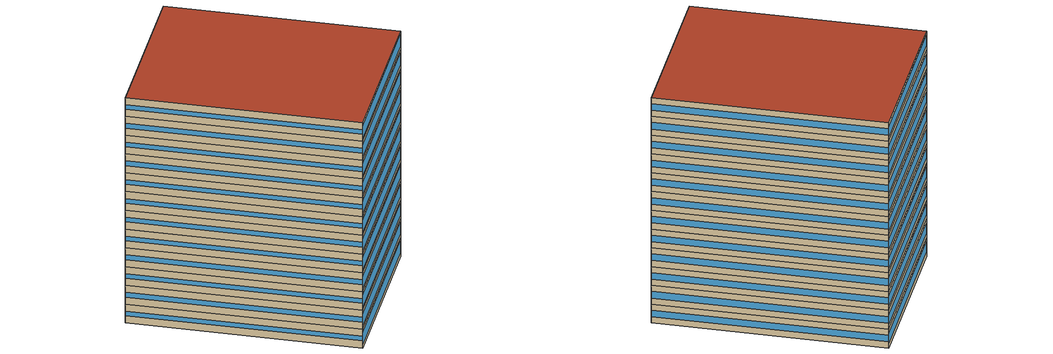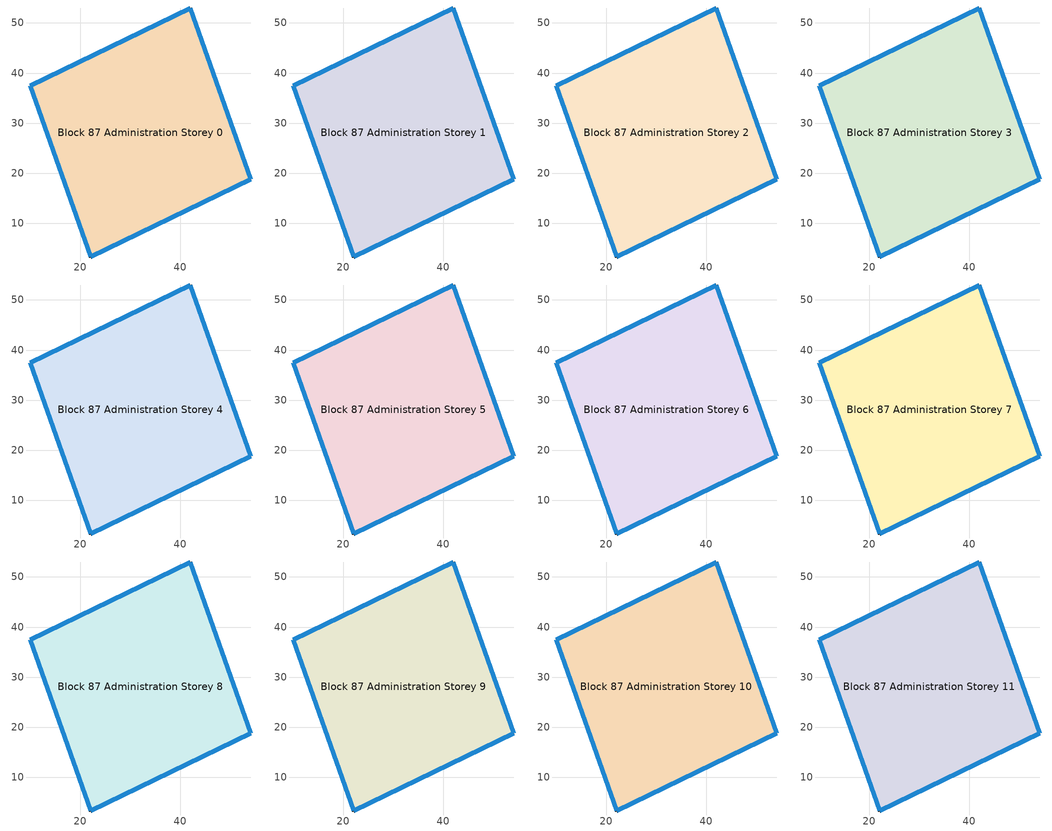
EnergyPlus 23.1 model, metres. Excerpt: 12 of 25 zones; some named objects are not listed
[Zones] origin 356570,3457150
Block 87 Administration Storey 0
 floor ground (Project Floor): 42.01,52.99 54.12,18.79 22.09,3.26 9.98,37.46 z0
 wall outside (Project Wall): 9.98,37.46 22.09,3.26 54.12,18.79 42.01,52.99 9.98,37.46 z0:3
 window (Administration_west_window_construction): 9.99,37.45 22.08,3.28 z1.12:1.88
 window (Administration_south_window_construction): 22.1,3.27 54.1,18.78 z0.6:2.4
 window (Administration_east_window_construction): 54.11,18.81 42.01,52.97 z0.98:2.02
 window (Administration_north_window_construction): 41.99,52.98 10,37.47 z0.75:2.25
 roof outside (Project Ceiling): 54.12,18.79 42.01,52.99 9.98,37.46 22.09,3.26 z3
Block 87 Administration Storey 1
 floor outside (Project Floor): 42.01,52.99 54.12,18.79 22.09,3.26 9.98,37.46 z3
 wall outside (Project Wall): 9.98,37.46 22.09,3.26 54.12,18.79 42.01,52.99 9.98,37.46 z3:6
 window (Administration_west_window_construction): 9.99,37.45 22.08,3.28 z4.12:4.88
 window (Administration_south_window_construction): 22.1,3.27 54.1,18.78 z3.6:5.4
 window (Administration_east_window_construction): 54.11,18.81 42.01,52.97 z3.98:5.03
 window (Administration_north_window_construction): 41.99,52.98 10,37.47 z3.75:5.25
 roof outside (Project Ceiling): 54.12,18.79 42.01,52.99 9.98,37.46 22.09,3.26 z6
Block 87 Administration Storey 2
 floor outside (Project Floor): 42.01,52.99 54.12,18.79 22.09,3.26 9.98,37.46 z6
 wall outside (Project Wall): 9.98,37.46 22.09,3.26 54.12,18.79 42.01,52.99 9.98,37.46 z6:9
 window (Administration_west_window_construction): 9.99,37.45 22.08,3.28 z7.12:7.88
 window (Administration_south_window_construction): 22.1,3.27 54.1,18.78 z6.6:8.4
 window (Administration_east_window_construction): 54.11,18.81 42.01,52.97 z6.97:8.03
 window (Administration_north_window_construction): 41.99,52.98 10,37.47 z6.75:8.25
 roof outside (Project Ceiling): 54.12,18.79 42.01,52.99 9.98,37.46 22.09,3.26 z9
Block 87 Administration Storey 3
 floor outside (Project Floor): 42.01,52.99 54.12,18.79 22.09,3.26 9.98,37.46 z9
 wall outside (Project Wall): 9.98,37.46 22.09,3.26 54.12,18.79 42.01,52.99 9.98,37.46 z9:12
 window (Administration_west_window_construction): 9.99,37.45 22.08,3.28 z10.12:10.88
 window (Administration_south_window_construction): 22.1,3.27 54.1,18.78 z9.6:11.4
 window (Administration_east_window_construction): 54.11,18.81 42.01,52.97 z9.97:11.03
 window (Administration_north_window_construction): 41.99,52.98 10,37.47 z9.75:11.25
 roof outside (Project Ceiling): 54.12,18.79 42.01,52.99 9.98,37.46 22.09,3.26 z12
Block 87 Administration Storey 4
 floor outside (Project Floor): 42.01,52.99 54.12,18.79 22.09,3.26 9.98,37.46 z12
 wall outside (Project Wall): 9.98,37.46 22.09,3.26 54.12,18.79 42.01,52.99 9.98,37.46 z12:15
 window (Administration_west_window_construction): 9.99,37.45 22.08,3.28 z13.12:13.88
 window (Administration_south_window_construction): 22.1,3.27 54.1,18.78 z12.6:14.4
 window (Administration_east_window_construction): 54.11,18.81 42.01,52.97 z12.97:14.03
 window (Administration_north_window_construction): 41.99,52.98 10,37.47 z12.75:14.25
 roof outside (Project Ceiling): 54.12,18.79 42.01,52.99 9.98,37.46 22.09,3.26 z15
Block 87 Administration Storey 5
 floor outside (Project Floor): 42.01,52.99 54.12,18.79 22.09,3.26 9.98,37.46 z15
 wall outside (Project Wall): 9.98,37.46 22.09,3.26 54.12,18.79 42.01,52.99 9.98,37.46 z15:18
 window (Administration_west_window_construction): 9.99,37.45 22.08,3.28 z16.12:16.88
 window (Administration_south_window_construction): 22.1,3.27 54.1,18.78 z15.6:17.4
 window (Administration_east_window_construction): 54.11,18.81 42.01,52.97 z15.97:17.02
 window (Administration_north_window_construction): 41.99,52.98 10,37.47 z15.75:17.25
 roof outside (Project Ceiling): 54.12,18.79 42.01,52.99 9.98,37.46 22.09,3.26 z18
Block 87 Administration Storey 6
 floor outside (Project Floor): 42.01,52.99 54.12,18.79 22.09,3.26 9.98,37.46 z18
 wall outside (Project Wall): 9.98,37.46 22.09,3.26 54.12,18.79 42.01,52.99 9.98,37.46 z18:21
 window (Administration_west_window_construction): 9.99,37.45 22.08,3.28 z19.12:19.88
 window (Administration_south_window_construction): 22.1,3.27 54.1,18.78 z18.6:20.4
 window (Administration_east_window_construction): 54.11,18.81 42.01,52.97 z18.98:20.02
 window (Administration_north_window_construction): 41.99,52.98 10,37.47 z18.75:20.25
 roof outside (Project Ceiling): 54.12,18.79 42.01,52.99 9.98,37.46 22.09,3.26 z21
Block 87 Administration Storey 7
 floor outside (Project Floor): 42.01,52.99 54.12,18.79 22.09,3.26 9.98,37.46 z21
 wall outside (Project Wall): 9.98,37.46 22.09,3.26 54.12,18.79 42.01,52.99 9.98,37.46 z21:24
 window (Administration_west_window_construction): 9.99,37.45 22.08,3.28 z22.12:22.88
 window (Administration_south_window_construction): 22.1,3.27 54.1,18.78 z21.6:23.4
 window (Administration_east_window_construction): 54.11,18.81 42.01,52.97 z21.98:23.02
 window (Administration_north_window_construction): 41.99,52.98 10,37.47 z21.75:23.25
 roof outside (Project Ceiling): 54.12,18.79 42.01,52.99 9.98,37.46 22.09,3.26 z24
Block 87 Administration Storey 8
 floor outside (Project Floor): 42.01,52.99 54.12,18.79 22.09,3.26 9.98,37.46 z24
 wall outside (Project Wall): 9.98,37.46 22.09,3.26 54.12,18.79 42.01,52.99 9.98,37.46 z24:27
 window (Administration_west_window_construction): 9.99,37.45 22.08,3.28 z25.12:25.88
 window (Administration_south_window_construction): 22.1,3.27 54.1,18.78 z24.6:26.4
 window (Administration_east_window_construction): 54.11,18.81 42.01,52.97 z24.98:26.02
 window (Administration_north_window_construction): 41.99,52.98 10,37.47 z24.75:26.25
 roof outside (Project Ceiling): 54.12,18.79 42.01,52.99 9.98,37.46 22.09,3.26 z27
Block 87 Administration Storey 9
 floor outside (Project Floor): 42.01,52.99 54.12,18.79 22.09,3.26 9.98,37.46 z27
 wall outside (Project Wall): 9.98,37.46 22.09,3.26 54.12,18.79 42.01,52.99 9.98,37.46 z27:30
 window (Administration_west_window_construction): 9.99,37.45 22.08,3.28 z28.12:28.88
 window (Administration_south_window_construction): 22.1,3.27 54.1,18.78 z27.6:29.4
 window (Administration_east_window_construction): 54.11,18.81 42.01,52.97 z27.98:29.02
 window (Administration_north_window_construction): 41.99,52.98 10,37.47 z27.75:29.25
 roof outside (Project Ceiling): 54.12,18.79 42.01,52.99 9.98,37.46 22.09,3.26 z30
Block 87 Administration Storey 10
 floor outside (Project Floor): 42.01,52.99 54.12,18.79 22.09,3.26 9.98,37.46 z30
 wall outside (Project Wall): 9.98,37.46 22.09,3.26 54.12,18.79 42.01,52.99 9.98,37.46 z30:33
 window (Administration_west_window_construction): 9.99,37.45 22.08,3.28 z31.12:31.88
 window (Administration_south_window_construction): 22.1,3.27 54.1,18.78 z30.6:32.4
 window (Administration_east_window_construction): 54.11,18.81 42.01,52.97 z30.98:32.02
 window (Administration_north_window_construction): 41.99,52.98 10,37.47 z30.75:32.25
 roof outside (Project Ceiling): 54.12,18.79 42.01,52.99 9.98,37.46 22.09,3.26 z33
Block 87 Administration Storey 11
 floor outside (Project Floor): 42.01,52.99 54.12,18.79 22.09,3.26 9.98,37.46 z33
 wall outside (Project Wall): 9.98,37.46 22.09,3.26 54.12,18.79 42.01,52.99 9.98,37.46 z33:36
 window (Administration_west_window_construction): 9.99,37.45 22.08,3.28 z34.12:34.88
 window (Administration_south_window_construction): 22.1,3.27 54.1,18.78 z33.6:35.4
 window (Administration_east_window_construction): 54.11,18.81 42.01,52.97 z33.98:35.02
 window (Administration_north_window_construction): 41.99,52.98 10,37.47 z33.75:35.25
 roof outside (Project Ceiling): 54.12,18.79 42.01,52.99 9.98,37.46 22.09,3.26 z36
[Building]
Building_1: North Axis=0; Terrain=City; Loads Convergence Tolerance Value=0.04; Temperature Convergence Tolerance Value=0.4; Solar Distribution=FullExterior; Maximum Number of Warmup Days=25; Minimum Number of Warmup Days=6
[Site:Location]
CHN Design_Conditions: Latitude=30; Longitude=114; Time Zone=8; Elevation=12
[SIZINGPERIOD:DESIGNDAY] Day of Month=21; DryBulb Temperature Range Modifier Type=DefaultMultipliers; Humidity Condition Type=Wetbulb; Barometric Pressure=101181; Rain Indicator=No; Snow Indicator=No; Daylight Saving Time Indicator=No; Sky Clearness=0; Begin Environment Reset Mode=FullResetAtBeginEnvironment
Name | Month | Day Type | Maximum DryBulb Temperature | Daily DryBulb Temperature Range | Wetbulb or DewPoint at Maximum DryBulb | Wind Speed | Wind Direction | Solar Model Indicator | ASHRAE Clear Sky Optical Depth for Beam Irradiance taub | ASHRAE Clear Sky Optical Depth for Diffuse Irradiance taud
Ann Htg 99.6% Condns DB | 1 | WinterDesignDay | -10 | 0 | -4.8 | 1 | 340 | ASHRAEClearSky | 0 | 0
Ann Clg .4% Condns DB=>MWB | 7 | SummerDesignDay | 40 | 6.6 | 27.1 | 3.5 | 220 | ASHRAETau | 0.781 | 1.413
[MATERIAL]
DefaultMaterial: Roughness=Rough; Thickness=0.1; Conductivity=0.1; Density=1000; Specific Heat=1000; Thermal Absorptance=0.9; Solar Absorptance=0.7; Visible Absorptance=0.7
[WINDOWMATERIAL:SIMPLEGLAZINGSYSTEM] UFactor=1.6; Visible Transmittance=0.6
Name | Solar Heat Gain Coefficient
Administration_east_window; Administration_south_window; Administration_west_window | 0.3
Administration_north_window | 0.35
[CONSTRUCTION]
Project Wall; Project Floor; Project Ceiling: DefaultMaterial
Administration_east_window_construction: Administration_east_window
Administration_south_window_construction: Administration_south_window
Administration_west_window_construction: Administration_west_window
Administration_north_window_construction: Administration_north_window
[SPACE] Ceiling Height=autocalculate; Volume=autocalculate; Floor Area=autocalculate; Space Type=Administration
Name | Zone
Block 87 Administration Storey 0_space | Block 87 Administration Storey 0
Block 87 Administration Storey 1_space | Block 87 Administration Storey 1
Block 87 Administration Storey 2_space | Block 87 Administration Storey 2
Block 87 Administration Storey 3_space | Block 87 Administration Storey 3
Block 87 Administration Storey 4_space | Block 87 Administration Storey 4
Block 87 Administration Storey 5_space | Block 87 Administration Storey 5
Block 87 Administration Storey 6_space | Block 87 Administration Storey 6
Block 87 Administration Storey 7_space | Block 87 Administration Storey 7
Block 87 Administration Storey 8_space | Block 87 Administration Storey 8
Block 87 Administration Storey 9_space | Block 87 Administration Storey 9
Block 87 Administration Storey 10_space | Block 87 Administration Storey 10
Block 87 Administration Storey 11_space | Block 87 Administration Storey 11
[SPACELIST]
Administration: Block 87 Administration Storey 0_space, Block 87 Administration Storey 1_space, Block 87 Administration Storey 2_space, Block 87 Administration Storey 3_space, Block 87 Administration Storey 4_space, Block 87 Administration Storey 5_space, Block 87 Administration Storey 6_space, Block 87 Administration Storey 7_space, Block 87 Administration Storey 8_space, Block 87 Administration Storey 9_space, Block 87 Administration Storey 10_space, Block 87 Administration Storey 11_space, Block 87 Administration Storey 12_space, Block 87 Administration Storey 13_space, Block 87 Administration Storey 14_space, Block 87 Administration Storey 15_space, Block 87 Administration Storey 16_space, Block 87 Administration Storey 17_space, Block 87 Administration Storey 18_space, Block 87 Administration Storey 19_space, Block 87 Administration Storey 20_space, Block 87 Administration Storey 21_space, Block 87 Administration Storey 22_space, Block 87 Administration Storey 23_space, Block 87 Administration Storey 24_space
[ZONE] Type=1; Multiplier=1; Ceiling Height=autocalculate; Volume=autocalculate; Floor Area=autocalculate; Part of Total Floor Area=Yes
Block 87 Administration Storey 0; Block 87 Administration Storey 1; Block 87 Administration Storey 2; Block 87 Administration Storey 3; Block 87 Administration Storey 4; Block 87 Administration Storey 5; Block 87 Administration Storey 6; Block 87 Administration Storey 7; Block 87 Administration Storey 8; Block 87 Administration Storey 9; Block 87 Administration Storey 10; Block 87 Administration Storey 11
[PEOPLE]
People_for_administration: Zone or ZoneList or Space or SpaceList=Administration; Number of People Schedule=SeasonalSchedule_Schedule_administration_people; Number of People Calculation Method=People/Area; People per Floor Area=0.125; Fraction Radiant=0.3; Sensible Heat Fraction=autocalculate; Activity Level Schedule=SeasonalSchedule_Schedule_administration_activity; Carbon Dioxide Generation Rate=3.82e-08; Enable ASHRAE 55 Comfort Warnings=No; Mean Radiant Temperature Calculation Type=ZoneAveraged; Clothing Insulation Calculation Method=ClothingInsulationSchedule; Cold Stress Temperature Threshold=15.56; Heat Stress Temperature Threshold=30
[LIGHTS]
Light_for_administration: Zone or ZoneList or Space or SpaceList=Administration; Schedule=SeasonalSchedule_administration_lighting; Design Level Calculation Method=Watts/Area; Watts per Zone Floor Area=8; Return Air Fraction=0; Fraction Radiant=0.32; Fraction Visible=0.25; Fraction Replaceable=1; EndUse Subcategory=General; Return Air Fraction Calculated from Plenum Temperature=No; Return Air Fraction Function of Plenum Temperature Coefficient 1=0; Return Air Fraction Function of Plenum Temperature Coefficient 2=0
[ELECTRICEQUIPMENT]
Equipment_for_administration: Zone or ZoneList or Space or SpaceList=Administration; Schedule=SeasonalSchedule_Schedule_administration_equipment; Design Level Calculation Method=Watts/Area; Watts per Zone Floor Area=15; Fraction Latent=0; Fraction Radiant=0; Fraction Lost=0; EndUse Subcategory=Electric Equipment
[DAYLIGHTING:CONTROLS] Illuminance Setpoint at Reference Point 1=300
Name | Zone or Space | Glare Calculation Daylighting Reference Point | Daylighting Reference Point 1
Dlight_Block 87 Administration Storey 0 | Block 87 Administration Storey 0 | Rpoint_Block 87 Administration Storey 0 | Rpoint_Block 87 Administration Storey 0
Dlight_Block 87 Administration Storey 1 | Block 87 Administration Storey 1 | Rpoint_Block 87 Administration Storey 1 | Rpoint_Block 87 Administration Storey 1
Dlight_Block 87 Administration Storey 2 | Block 87 Administration Storey 2 | Rpoint_Block 87 Administration Storey 2 | Rpoint_Block 87 Administration Storey 2
Dlight_Block 87 Administration Storey 3 | Block 87 Administration Storey 3 | Rpoint_Block 87 Administration Storey 3 | Rpoint_Block 87 Administration Storey 3
Dlight_Block 87 Administration Storey 4 | Block 87 Administration Storey 4 | Rpoint_Block 87 Administration Storey 4 | Rpoint_Block 87 Administration Storey 4
Dlight_Block 87 Administration Storey 5 | Block 87 Administration Storey 5 | Rpoint_Block 87 Administration Storey 5 | Rpoint_Block 87 Administration Storey 5
Dlight_Block 87 Administration Storey 6 | Block 87 Administration Storey 6 | Rpoint_Block 87 Administration Storey 6 | Rpoint_Block 87 Administration Storey 6
Dlight_Block 87 Administration Storey 7 | Block 87 Administration Storey 7 | Rpoint_Block 87 Administration Storey 7 | Rpoint_Block 87 Administration Storey 7
Dlight_Block 87 Administration Storey 8 | Block 87 Administration Storey 8 | Rpoint_Block 87 Administration Storey 8 | Rpoint_Block 87 Administration Storey 8
Dlight_Block 87 Administration Storey 9 | Block 87 Administration Storey 9 | Rpoint_Block 87 Administration Storey 9 | Rpoint_Block 87 Administration Storey 9
Dlight_Block 87 Administration Storey 10 | Block 87 Administration Storey 10 | Rpoint_Block 87 Administration Storey 10 | Rpoint_Block 87 Administration Storey 10
Dlight_Block 87 Administration Storey 11 | Block 87 Administration Storey 11 | Rpoint_Block 87 Administration Storey 11 | Rpoint_Block 87 Administration Storey 11
[HVACTEMPLATE:THERMOSTAT]
Name | Heating Setpoint Schedule | Cooling Setpoint Schedule
Thermostat_for_office | SeasonalSchedule_office_heating | SeasonalSchedule_office_cooling
Thermostat_for_commercial | SeasonalSchedule_commerical_heating | SeasonalSchedule_commerical_cooling
Thermostat_for_residential | SeasonalSchedule_residential_heating | SeasonalSchedule_residential_cooling
Thermostat_for_school | SeasonalSchedule_school_heating | SeasonalSchedule_school_cooling
Thermostat_for_hospital | SeasonalSchedule_hospital_heating | SeasonalSchedule_hospital_cooling
Thermostat_for_industrial | SeasonalSchedule_Industrial_heating | SeasonalSchedule_Industrial_cooling
Thermostat_for_transport | SeasonalSchedule_transport_heating | SeasonalSchedule_transport_cooling
Thermostat_for_administration | SeasonalSchedule_administration_heating | SeasonalSchedule_administration_cooling
[HVACTEMPLATE:ZONE:IDEALLOADSAIRSYSTEM] Template Thermostat=Thermostat_for_administration; Maximum Heating Supply Air Temperature=50; Minimum Cooling Supply Air Temperature=13; Maximum Heating Supply Air Humidity Ratio=0.0156; Minimum Cooling Supply Air Humidity Ratio=0.0077; Heating Limit=NoLimit; Cooling Limit=NoLimit; Dehumidification Control Type=ConstantSensibleHeatRatio; Cooling Sensible Heat Ratio=0.7; Dehumidification Setpoint=60; Humidification Control Type=None; Humidification Setpoint=30; Outdoor Air Method=DetailedSpecification; Outdoor Air Flow Rate per Person=0.00944; Outdoor Air Flow Rate per Zone Floor Area=0; Outdoor Air Flow Rate per Zone=0; Design Specification Outdoor Air Object=Ventilation_for_administration; Demand Controlled Ventilation Type=None; Outdoor Air Economizer Type=NoEconomizer; Heat Recovery Type=None; Sensible Heat Recovery Effectiveness=0.7; Latent Heat Recovery Effectiveness=0.65
Block 87 Administration Storey 0; Block 87 Administration Storey 1; Block 87 Administration Storey 2; Block 87 Administration Storey 3; Block 87 Administration Storey 4; Block 87 Administration Storey 5; Block 87 Administration Storey 6; Block 87 Administration Storey 7; Block 87 Administration Storey 8; Block 87 Administration Storey 9; Block 87 Administration Storey 10; Block 87 Administration Storey 11
[DESIGNSPECIFICATION:OUTDOORAIR]
Ventilation_for_administration: Outdoor Air Method=Flow/Person; Outdoor Air Flow per Person=0.00833333; Outdoor Air Flow per Zone Floor Area=0; Outdoor Air Flow per Zone=0; Outdoor Air Flow Air Changes per Hour=0
[SCHEDULE:DAY:HOURLY]
Schedule_administration_heating_summer_hourly; Schedule_commerical_heating_summer_hourly; Schedule_residential_heating_summer_hourly; Schedule_school_heating_summer_hourly; Schedule_hospital_heating_summer_hourly; Schedule_Industrial_heating_summer_hourly; Schedule_transport_heating_summer_hourly; Schedule_office_heating_summer_hourly: -20, -20, -20, -20, -20, -20, -20, -20, -20, -20, -20, -20, -20, -20, -20, -20, -20, -20, -20, -20, -20, -20, -20, -20
Schedule_administration_heating_winnter_weekday_hourly: 5, 5, 5, 5, 5, 5, 12, 12, 18, 20, 20, 20, 20, 20, 20, 20, 20, 20, 18, 5, 5, 5, 5, 5
Schedule_administration_heating_winnter_holiday_hourly; Schedule_school_heating_winnter_holiday_hourly: 5, 5, 5, 5, 5, 5, 5, 5, 5, 5, 5, 5, 5, 5, 5, 5, 5, 5, 5, 5, 5, 5, 5, 5
Schedule_administration_cooling_winter_hourly; Schedule_administration_cooling_summer_holiday_hourly; Schedule_commerical_cooling_winter_hourly; Schedule_residential_cooling_winter_hourly; Schedule_school_cooling_winter_hourly; Schedule_school_cooling_summer_holiday_hourly; Schedule_hospital_cooling_winter_hourly; Schedule_Industrial_cooling_winter_hourly; Schedule_transport_cooling_winter_hourly; Schedule_office_cooling_winter_hourly: 50, 50, 50, 50, 50, 50, 50, 50, 50, 50, 50, 50, 50, 50, 50, 50, 50, 50, 50, 50, 50, 50, 50, 50
Schedule_administration_cooling_summer_weekday_hourly: 50, 50, 50, 50, 50, 50, 50, 28, 26, 26, 26, 26, 26, 26, 26, 26, 26, 26, 50, 50, 50, 50, 50, 50
Schedule_administration_lighting_weekday_hourly: 0.2, 0.2, 0.2, 0.2, 0.2, 0.2, 0.2, 0.5, 0.95, 0.95, 0.95, 0.8, 0.8, 0.95, 0.95, 0.95, 0.95, 0.95, 0.3, 0.2, 0.2, 0.2, 0.2, 0.2
Schedule_administration_lighting_holiday_hourly: 0.2, 0.2, 0.2, 0.2, 0.2, 0.2, 0.2, 0.25, 0.475, 0.475, 0.475, 0.4, 0.4, 0.475, 0.475, 0.475, 0.475, 0.475, 0.2, 0.2, 0.2, 0.2, 0.2, 0.2
Schedule_administration_equipment_weekday_hourly: 0.2, 0.2, 0.2, 0.2, 0.2, 0.2, 0.2, 0.5, 0.95, 0.95, 0.95, 0.5, 0.5, 0.95, 0.95, 0.95, 0.95, 0.3, 0.2, 0.2, 0.2, 0.2, 0.2, 0.2
Schedule_administration_equipment_holiday_hourly: 0.2, 0.2, 0.2, 0.2, 0.2, 0.2, 0.2, 0.25, 0.475, 0.475, 0.475, 0.25, 0.25, 0.475, 0.475, 0.475, 0.475, 0.2, 0.2, 0.2, 0.2, 0.2, 0.2, 0.2
Schedule_administration_people_weekday_hourly: 0, 0, 0, 0, 0, 0, 0.1, 0.5, 0.95, 0.95, 0.95, 0.8, 0.8, 0.95, 0.95, 0.95, 0.95, 0.3, 0.1, 0, 0, 0, 0, 0
Schedule_administration_people_holiday_hourly: 0, 0, 0, 0, 0, 0, 0.02, 0.1, 0.19, 0.19, 0.19, 0.16, 0.16, 0.19, 0.19, 0.19, 0.19, 0.06, 0.02, 0, 0, 0, 0, 0
Schedule_administration_activity_weekday_hourly; Schedule_administration_activity_holiday_hourly: 144, 144, 144, 144, 144, 144, 144, 144, 144, 144, 144, 144, 144, 144, 144, 144, 144, 144, 144, 144, 144, 144, 144, 144
Schedule_commerical_heating_winnter_weekday_hourly; Schedule_commerical_heating_winnter_holiday_hourly: 5, 5, 5, 5, 5, 5, 12, 16, 18, 18, 18, 18, 18, 18, 18, 18, 18, 18, 18, 18, 12, 5, 5, 5
Schedule_commerical_cooling_summer_weekday_hourly; Schedule_commerical_cooling_summer_holiday_hourly: 50, 50, 50, 50, 50, 50, 50, 28, 24, 24, 24, 24, 24, 24, 24, 24, 24, 24, 24, 24, 24, 28, 50, 50
Schedule_residential_heating_winnter_weekday_hourly; Schedule_residential_heating_winnter_holiday_hourly: 18, 18, 18, 18, 18, 18, 18, -20, -20, -20, -20, -20, -20, -20, -20, -20, -20, -20, -20, -20, 18, 18, 18, 18
Schedule_residential_cooling_summer_weekday_hourly; Schedule_residential_cooling_summer_holiday_hourly: 26, 26, 26, 26, 26, 26, 26, 50, 50, 50, 50, 50, 50, 50, 50, 50, 50, 50, 50, 50, 26, 26, 26, 26
Schedule_school_heating_winnter_weekday_hourly: 5, 5, 5, 5, 5, 12, 18, 20, 20, 20, 20, 20, 20, 20, 20, 20, 20, 20, 18, 12, 5, 5, 5, 5
Schedule_school_cooling_summer_weekday_hourly: 50, 50, 50, 50, 50, 50, 28, 26, 26, 26, 26, 26, 26, 26, 26, 26, 26, 26, 50, 50, 50, 50, 50, 50
Schedule_hospital_heating_winnter_weekday_hourly; Schedule_hospital_heating_winnter_holiday_hourly: 22, 22, 22, 22, 22, 22, 22, 22, 22, 22, 22, 22, 22, 22, 22, 22, 22, 22, 22, 22, 22, 22, 22, 22
Schedule_hospital_cooling_summer_weekday_hourly; Schedule_hospital_cooling_summer_holiday_hourly: 26, 26, 26, 26, 26, 26, 26, 26, 26, 26, 26, 26, 26, 26, 26, 26, 26, 26, 26, 26, 26, 26, 26, 26
Schedule_Industrial_heating_winnter_weekday_hourly; Schedule_Industrial_heating_winnter_holiday_hourly: -20, -20, -20, -20, -20, -20, 18, 18, 18, 18, 18, 18, 18, 18, 18, 18, 18, 18, 18, -20, -20, -20, -20, -20
Schedule_Industrial_cooling_summer_weekday_hourly; Schedule_Industrial_cooling_summer_holiday_hourly: 50, 50, 50, 50, 50, 50, 50, 28, 28, 28, 28, 28, 28, 28, 28, 28, 28, 28, 28, 50, 50, 50, 50, 50
Schedule_transport_heating_winnter_weekday_hourly; Schedule_transport_heating_winnter_holiday_hourly: 18, 18, 18, 18, 18, 18, 20, 20, 20, 20, 20, 20, 20, 20, 20, 20, 20, 20, 20, 20, 20, 20, 18, 18
Schedule_transport_cooling_summer_weekday_hourly; Schedule_transport_cooling_summer_holiday_hourly: 26, 26, 26, 26, 26, 26, 26, 24, 24, 24, 25, 24, 24, 24, 24, 24, 24, 24, 24, 24, 24, 24, 26, 28
Schedule_office_heating_winnter_weekday_hourly: 5, 5, 5, 5, 5, 5, 12, 18, 20, 20, 20, 20, 20, 20, 20, 20, 20, 20, 20, 18, 12, 5, 5, 5
Schedule_office_heating_winnter_holiday_hourly: 5, 5, 5, 5, 5, 5, 5, 5, 5, 16, 16, 16, 16, 16, 16, 16, 16, 5, 5, 5, 5, 5, 5, 5
Schedule_office_cooling_summer_weekday_hourly: 50, 50, 50, 50, 50, 50, 28, 26, 26, 26, 26, 26, 26, 26, 26, 26, 26, 26, 26, 26, 50, 50, 50, 50
Schedule_office_cooling_summer_holiday_hourly: 50, 50, 50, 50, 50, 50, 50, 50, 50, 50, 50, 26, 26, 26, 26, 26, 26, 50, 50, 50, 50, 50, 50, 50
[SCHEDULE:WEEK:DAILY]
Schedule_office_heating_summer_weekly: Schedule_office_heating_summer_hourly, Schedule_office_heating_summer_hourly, Schedule_office_heating_summer_hourly, Schedule_office_heating_summer_hourly, Schedule_office_heating_summer_hourly, Schedule_office_heating_summer_hourly, Schedule_office_heating_summer_hourly, Schedule_office_heating_summer_hourly, Schedule_office_heating_summer_hourly, Schedule_office_heating_summer_hourly, Schedule_office_heating_summer_hourly, Schedule_office_heating_summer_hourly
Schedule_office_heating_winnter_weekly: Schedule_office_heating_winnter_holiday_hourly, Schedule_office_heating_winnter_weekday_hourly, Schedule_office_heating_winnter_weekday_hourly, Schedule_office_heating_winnter_weekday_hourly, Schedule_office_heating_winnter_weekday_hourly, Schedule_office_heating_winnter_weekday_hourly, Schedule_office_heating_winnter_holiday_hourly, Schedule_office_heating_winnter_holiday_hourly, Schedule_office_heating_winnter_weekday_hourly, Schedule_office_heating_winnter_weekday_hourly, Schedule_office_heating_winnter_holiday_hourly, Schedule_office_heating_winnter_holiday_hourly
Schedule_office_cooling_winnter_weekly: Schedule_office_cooling_winter_hourly, Schedule_office_cooling_winter_hourly, Schedule_office_cooling_winter_hourly, Schedule_office_cooling_winter_hourly, Schedule_office_cooling_winter_hourly, Schedule_office_cooling_winter_hourly, Schedule_office_cooling_winter_hourly, Schedule_office_cooling_winter_hourly, Schedule_office_cooling_winter_hourly, Schedule_office_cooling_winter_hourly, Schedule_office_cooling_winter_hourly, Schedule_office_cooling_winter_hourly
Schedule_office_cooling_summer_weekly: Schedule_office_cooling_summer_holiday_hourly, Schedule_office_cooling_summer_weekday_hourly, Schedule_office_cooling_summer_weekday_hourly, Schedule_office_cooling_summer_weekday_hourly, Schedule_office_cooling_summer_weekday_hourly, Schedule_office_cooling_summer_weekday_hourly, Schedule_office_cooling_summer_holiday_hourly, Schedule_office_cooling_summer_holiday_hourly, Schedule_office_cooling_summer_weekday_hourly, Schedule_office_cooling_summer_weekday_hourly, Schedule_office_cooling_summer_holiday_hourly, Schedule_office_cooling_summer_holiday_hourly
Schedule_commerical_heating_summer_weekly: Schedule_commerical_heating_summer_hourly, Schedule_commerical_heating_summer_hourly, Schedule_commerical_heating_summer_hourly, Schedule_commerical_heating_summer_hourly, Schedule_commerical_heating_summer_hourly, Schedule_commerical_heating_summer_hourly, Schedule_commerical_heating_summer_hourly, Schedule_commerical_heating_summer_hourly, Schedule_commerical_heating_summer_hourly, Schedule_commerical_heating_summer_hourly, Schedule_commerical_heating_summer_hourly, Schedule_commerical_heating_summer_hourly
Schedule_commerical_heating_winnter_weekly: Schedule_commerical_heating_winnter_holiday_hourly, Schedule_commerical_heating_winnter_weekday_hourly, Schedule_commerical_heating_winnter_weekday_hourly, Schedule_commerical_heating_winnter_weekday_hourly, Schedule_commerical_heating_winnter_weekday_hourly, Schedule_commerical_heating_winnter_weekday_hourly, Schedule_commerical_heating_winnter_holiday_hourly, Schedule_commerical_heating_winnter_holiday_hourly, Schedule_commerical_heating_winnter_weekday_hourly, Schedule_commerical_heating_winnter_weekday_hourly, Schedule_commerical_heating_winnter_holiday_hourly, Schedule_commerical_heating_winnter_holiday_hourly
Schedule_commerical_cooling_winnter_weekly: Schedule_commerical_cooling_winter_hourly, Schedule_commerical_cooling_winter_hourly, Schedule_commerical_cooling_winter_hourly, Schedule_commerical_cooling_winter_hourly, Schedule_commerical_cooling_winter_hourly, Schedule_commerical_cooling_winter_hourly, Schedule_commerical_cooling_winter_hourly, Schedule_commerical_cooling_winter_hourly, Schedule_commerical_cooling_winter_hourly, Schedule_commerical_cooling_winter_hourly, Schedule_commerical_cooling_winter_hourly, Schedule_commerical_cooling_winter_hourly
Schedule_commerical_cooling_summer_weekly: Schedule_commerical_cooling_summer_holiday_hourly, Schedule_commerical_cooling_summer_weekday_hourly, Schedule_commerical_cooling_summer_weekday_hourly, Schedule_commerical_cooling_summer_weekday_hourly, Schedule_commerical_cooling_summer_weekday_hourly, Schedule_commerical_cooling_summer_weekday_hourly, Schedule_commerical_cooling_summer_holiday_hourly, Schedule_commerical_cooling_summer_holiday_hourly, Schedule_commerical_cooling_summer_weekday_hourly, Schedule_commerical_cooling_summer_weekday_hourly, Schedule_commerical_cooling_summer_holiday_hourly, Schedule_commerical_cooling_summer_holiday_hourly
Schedule_residential_heating_summer_weekly: Schedule_residential_heating_summer_hourly, Schedule_residential_heating_summer_hourly, Schedule_residential_heating_summer_hourly, Schedule_residential_heating_summer_hourly, Schedule_residential_heating_summer_hourly, Schedule_residential_heating_summer_hourly, Schedule_residential_heating_summer_hourly, Schedule_residential_heating_summer_hourly, Schedule_residential_heating_summer_hourly, Schedule_residential_heating_summer_hourly, Schedule_residential_heating_summer_hourly, Schedule_residential_heating_summer_hourly
Schedule_residential_heating_winnter_weekly: Schedule_residential_heating_winnter_holiday_hourly, Schedule_residential_heating_winnter_weekday_hourly, Schedule_residential_heating_winnter_weekday_hourly, Schedule_residential_heating_winnter_weekday_hourly, Schedule_residential_heating_winnter_weekday_hourly, Schedule_residential_heating_winnter_weekday_hourly, Schedule_residential_heating_winnter_holiday_hourly, Schedule_residential_heating_winnter_holiday_hourly, Schedule_residential_heating_winnter_weekday_hourly, Schedule_residential_heating_winnter_weekday_hourly, Schedule_residential_heating_winnter_holiday_hourly, Schedule_residential_heating_winnter_holiday_hourly
Schedule_residential_cooling_winnter_weekly: Schedule_residential_cooling_winter_hourly, Schedule_residential_cooling_winter_hourly, Schedule_residential_cooling_winter_hourly, Schedule_residential_cooling_winter_hourly, Schedule_residential_cooling_winter_hourly, Schedule_residential_cooling_winter_hourly, Schedule_residential_cooling_winter_hourly, Schedule_residential_cooling_winter_hourly, Schedule_residential_cooling_winter_hourly, Schedule_residential_cooling_winter_hourly, Schedule_residential_cooling_winter_hourly, Schedule_residential_cooling_winter_hourly
Schedule_residential_cooling_summer_weekly: Schedule_residential_cooling_summer_holiday_hourly, Schedule_residential_cooling_summer_weekday_hourly, Schedule_residential_cooling_summer_weekday_hourly, Schedule_residential_cooling_summer_weekday_hourly, Schedule_residential_cooling_summer_weekday_hourly, Schedule_residential_cooling_summer_weekday_hourly, Schedule_residential_cooling_summer_holiday_hourly, Schedule_residential_cooling_summer_holiday_hourly, Schedule_residential_cooling_summer_weekday_hourly, Schedule_residential_cooling_summer_weekday_hourly, Schedule_residential_cooling_summer_holiday_hourly, Schedule_residential_cooling_summer_holiday_hourly
Schedule_school_heating_summer_weekly: Schedule_school_heating_summer_hourly, Schedule_school_heating_summer_hourly, Schedule_school_heating_summer_hourly, Schedule_school_heating_summer_hourly, Schedule_school_heating_summer_hourly, Schedule_school_heating_summer_hourly, Schedule_school_heating_summer_hourly, Schedule_school_heating_summer_hourly, Schedule_school_heating_summer_hourly, Schedule_school_heating_summer_hourly, Schedule_school_heating_summer_hourly, Schedule_school_heating_summer_hourly
Schedule_school_heating_winnter_weekly: Schedule_school_heating_winnter_holiday_hourly, Schedule_school_heating_winnter_weekday_hourly, Schedule_school_heating_winnter_weekday_hourly, Schedule_school_heating_winnter_weekday_hourly, Schedule_school_heating_winnter_weekday_hourly, Schedule_school_heating_winnter_weekday_hourly, Schedule_school_heating_winnter_holiday_hourly, Schedule_school_heating_winnter_holiday_hourly, Schedule_school_heating_winnter_weekday_hourly, Schedule_school_heating_winnter_weekday_hourly, Schedule_school_heating_winnter_holiday_hourly, Schedule_school_heating_winnter_holiday_hourly
Schedule_school_cooling_winnter_weekly: Schedule_school_cooling_winter_hourly, Schedule_school_cooling_winter_hourly, Schedule_school_cooling_winter_hourly, Schedule_school_cooling_winter_hourly, Schedule_school_cooling_winter_hourly, Schedule_school_cooling_winter_hourly, Schedule_school_cooling_winter_hourly, Schedule_school_cooling_winter_hourly, Schedule_school_cooling_winter_hourly, Schedule_school_cooling_winter_hourly, Schedule_school_cooling_winter_hourly, Schedule_school_cooling_winter_hourly
Schedule_school_cooling_summer_weekly: Schedule_school_cooling_summer_holiday_hourly, Schedule_school_cooling_summer_weekday_hourly, Schedule_school_cooling_summer_weekday_hourly, Schedule_school_cooling_summer_weekday_hourly, Schedule_school_cooling_summer_weekday_hourly, Schedule_school_cooling_summer_weekday_hourly, Schedule_school_cooling_summer_holiday_hourly, Schedule_school_cooling_summer_holiday_hourly, Schedule_school_cooling_summer_weekday_hourly, Schedule_school_cooling_summer_weekday_hourly, Schedule_school_cooling_summer_holiday_hourly, Schedule_school_cooling_summer_holiday_hourly
Schedule_hospital_heating_summer_weekly: Schedule_hospital_heating_summer_hourly, Schedule_hospital_heating_summer_hourly, Schedule_hospital_heating_summer_hourly, Schedule_hospital_heating_summer_hourly, Schedule_hospital_heating_summer_hourly, Schedule_hospital_heating_summer_hourly, Schedule_hospital_heating_summer_hourly, Schedule_hospital_heating_summer_hourly, Schedule_hospital_heating_summer_hourly, Schedule_hospital_heating_summer_hourly, Schedule_hospital_heating_summer_hourly, Schedule_hospital_heating_summer_hourly
Schedule_hospital_heating_winnter_weekly: Schedule_hospital_heating_winnter_holiday_hourly, Schedule_hospital_heating_winnter_weekday_hourly, Schedule_hospital_heating_winnter_weekday_hourly, Schedule_hospital_heating_winnter_weekday_hourly, Schedule_hospital_heating_winnter_weekday_hourly, Schedule_hospital_heating_winnter_weekday_hourly, Schedule_hospital_heating_winnter_holiday_hourly, Schedule_hospital_heating_winnter_holiday_hourly, Schedule_hospital_heating_winnter_weekday_hourly, Schedule_hospital_heating_winnter_weekday_hourly, Schedule_hospital_heating_winnter_holiday_hourly, Schedule_hospital_heating_winnter_holiday_hourly
Schedule_hospital_cooling_winnter_weekly: Schedule_hospital_cooling_winter_hourly, Schedule_hospital_cooling_winter_hourly, Schedule_hospital_cooling_winter_hourly, Schedule_hospital_cooling_winter_hourly, Schedule_hospital_cooling_winter_hourly, Schedule_hospital_cooling_winter_hourly, Schedule_hospital_cooling_winter_hourly, Schedule_hospital_cooling_winter_hourly, Schedule_hospital_cooling_winter_hourly, Schedule_hospital_cooling_winter_hourly, Schedule_hospital_cooling_winter_hourly, Schedule_hospital_cooling_winter_hourly
Schedule_hospital_cooling_summer_weekly: Schedule_hospital_cooling_summer_holiday_hourly, Schedule_hospital_cooling_summer_weekday_hourly, Schedule_hospital_cooling_summer_weekday_hourly, Schedule_hospital_cooling_summer_weekday_hourly, Schedule_hospital_cooling_summer_weekday_hourly, Schedule_hospital_cooling_summer_weekday_hourly, Schedule_hospital_cooling_summer_holiday_hourly, Schedule_hospital_cooling_summer_holiday_hourly, Schedule_hospital_cooling_summer_weekday_hourly, Schedule_hospital_cooling_summer_weekday_hourly, Schedule_hospital_cooling_summer_holiday_hourly, Schedule_hospital_cooling_summer_holiday_hourly
Schedule_Industrial_heating_summer_weekly: Schedule_Industrial_heating_summer_hourly, Schedule_Industrial_heating_summer_hourly, Schedule_Industrial_heating_summer_hourly, Schedule_Industrial_heating_summer_hourly, Schedule_Industrial_heating_summer_hourly, Schedule_Industrial_heating_summer_hourly, Schedule_Industrial_heating_summer_hourly, Schedule_Industrial_heating_summer_hourly, Schedule_Industrial_heating_summer_hourly, Schedule_Industrial_heating_summer_hourly, Schedule_Industrial_heating_summer_hourly, Schedule_Industrial_heating_summer_hourly
Schedule_Industrial_heating_winnter_weekly: Schedule_Industrial_heating_winnter_holiday_hourly, Schedule_Industrial_heating_winnter_weekday_hourly, Schedule_Industrial_heating_winnter_weekday_hourly, Schedule_Industrial_heating_winnter_weekday_hourly, Schedule_Industrial_heating_winnter_weekday_hourly, Schedule_Industrial_heating_winnter_weekday_hourly, Schedule_Industrial_heating_winnter_holiday_hourly, Schedule_Industrial_heating_winnter_holiday_hourly, Schedule_Industrial_heating_winnter_weekday_hourly, Schedule_Industrial_heating_winnter_weekday_hourly, Schedule_Industrial_heating_winnter_holiday_hourly, Schedule_Industrial_heating_winnter_holiday_hourly
Schedule_Industrial_cooling_winnter_weekly: Schedule_Industrial_cooling_winter_hourly, Schedule_Industrial_cooling_winter_hourly, Schedule_Industrial_cooling_winter_hourly, Schedule_Industrial_cooling_winter_hourly, Schedule_Industrial_cooling_winter_hourly, Schedule_Industrial_cooling_winter_hourly, Schedule_Industrial_cooling_winter_hourly, Schedule_Industrial_cooling_winter_hourly, Schedule_Industrial_cooling_winter_hourly, Schedule_Industrial_cooling_winter_hourly, Schedule_Industrial_cooling_winter_hourly, Schedule_Industrial_cooling_winter_hourly
Schedule_Industrial_cooling_summer_weekly: Schedule_Industrial_cooling_summer_holiday_hourly, Schedule_Industrial_cooling_summer_weekday_hourly, Schedule_Industrial_cooling_summer_weekday_hourly, Schedule_Industrial_cooling_summer_weekday_hourly, Schedule_Industrial_cooling_summer_weekday_hourly, Schedule_Industrial_cooling_summer_weekday_hourly, Schedule_Industrial_cooling_summer_holiday_hourly, Schedule_Industrial_cooling_summer_holiday_hourly, Schedule_Industrial_cooling_summer_weekday_hourly, Schedule_Industrial_cooling_summer_weekday_hourly, Schedule_Industrial_cooling_summer_holiday_hourly, Schedule_Industrial_cooling_summer_holiday_hourly
Schedule_administration_heating_summer_weekly: Schedule_administration_heating_summer_hourly, Schedule_administration_heating_summer_hourly, Schedule_administration_heating_summer_hourly, Schedule_administration_heating_summer_hourly, Schedule_administration_heating_summer_hourly, Schedule_administration_heating_summer_hourly, Schedule_administration_heating_summer_hourly, Schedule_administration_heating_summer_hourly, Schedule_administration_heating_summer_hourly, Schedule_administration_heating_summer_hourly, Schedule_administration_heating_summer_hourly, Schedule_administration_heating_summer_hourly
Schedule_administration_heating_winnter_weekly: Schedule_administration_heating_winnter_holiday_hourly, Schedule_administration_heating_winnter_weekday_hourly, Schedule_administration_heating_winnter_weekday_hourly, Schedule_administration_heating_winnter_weekday_hourly, Schedule_administration_heating_winnter_weekday_hourly, Schedule_administration_heating_winnter_weekday_hourly, Schedule_administration_heating_winnter_holiday_hourly, Schedule_administration_heating_winnter_holiday_hourly, Schedule_administration_heating_winnter_weekday_hourly, Schedule_administration_heating_winnter_weekday_hourly, Schedule_administration_heating_winnter_holiday_hourly, Schedule_administration_heating_winnter_holiday_hourly
Schedule_administration_cooling_winnter_weekly: Schedule_administration_cooling_winter_hourly, Schedule_administration_cooling_winter_hourly, Schedule_administration_cooling_winter_hourly, Schedule_administration_cooling_winter_hourly, Schedule_administration_cooling_winter_hourly, Schedule_administration_cooling_winter_hourly, Schedule_administration_cooling_winter_hourly, Schedule_administration_cooling_winter_hourly, Schedule_administration_cooling_winter_hourly, Schedule_administration_cooling_winter_hourly, Schedule_administration_cooling_winter_hourly, Schedule_administration_cooling_winter_hourly
Schedule_administration_cooling_summer_weekly: Schedule_administration_cooling_summer_holiday_hourly, Schedule_administration_cooling_summer_weekday_hourly, Schedule_administration_cooling_summer_weekday_hourly, Schedule_administration_cooling_summer_weekday_hourly, Schedule_administration_cooling_summer_weekday_hourly, Schedule_administration_cooling_summer_weekday_hourly, Schedule_administration_cooling_summer_holiday_hourly, Schedule_administration_cooling_summer_holiday_hourly, Schedule_administration_cooling_summer_weekday_hourly, Schedule_administration_cooling_summer_weekday_hourly, Schedule_administration_cooling_summer_holiday_hourly, Schedule_administration_cooling_summer_holiday_hourly
Schedule_administration_lighting_weekly: Schedule_administration_lighting_holiday_hourly, Schedule_administration_lighting_weekday_hourly, Schedule_administration_lighting_weekday_hourly, Schedule_administration_lighting_weekday_hourly, Schedule_administration_lighting_weekday_hourly, Schedule_administration_lighting_weekday_hourly, Schedule_administration_lighting_holiday_hourly, Schedule_administration_lighting_holiday_hourly, Schedule_administration_lighting_weekday_hourly, Schedule_administration_lighting_weekday_hourly, Schedule_administration_lighting_holiday_hourly, Schedule_administration_lighting_holiday_hourly
Schedule_administration_equipment_weekly: Schedule_administration_equipment_holiday_hourly, Schedule_administration_equipment_weekday_hourly, Schedule_administration_equipment_weekday_hourly, Schedule_administration_equipment_weekday_hourly, Schedule_administration_equipment_weekday_hourly, Schedule_administration_equipment_weekday_hourly, Schedule_administration_equipment_holiday_hourly, Schedule_administration_equipment_holiday_hourly, Schedule_administration_equipment_weekday_hourly, Schedule_administration_equipment_weekday_hourly, Schedule_administration_equipment_holiday_hourly, Schedule_administration_equipment_holiday_hourly
Schedule_administration_people_weekly: Schedule_administration_people_holiday_hourly, Schedule_administration_people_weekday_hourly, Schedule_administration_people_weekday_hourly, Schedule_administration_people_weekday_hourly, Schedule_administration_people_weekday_hourly, Schedule_administration_people_weekday_hourly, Schedule_administration_people_holiday_hourly, Schedule_administration_people_holiday_hourly, Schedule_administration_people_weekday_hourly, Schedule_administration_people_weekday_hourly, Schedule_administration_people_holiday_hourly, Schedule_administration_people_holiday_hourly
Schedule_administration_activity_weekly: Schedule_administration_activity_holiday_hourly, Schedule_administration_activity_weekday_hourly, Schedule_administration_activity_weekday_hourly, Schedule_administration_activity_weekday_hourly, Schedule_administration_activity_weekday_hourly, Schedule_administration_activity_weekday_hourly, Schedule_administration_activity_holiday_hourly, Schedule_administration_activity_holiday_hourly, Schedule_administration_activity_weekday_hourly, Schedule_administration_activity_weekday_hourly, Schedule_administration_activity_holiday_hourly, Schedule_administration_activity_holiday_hourly
Schedule_transport_heating_summer_weekly: Schedule_transport_heating_summer_hourly, Schedule_transport_heating_summer_hourly, Schedule_transport_heating_summer_hourly, Schedule_transport_heating_summer_hourly, Schedule_transport_heating_summer_hourly, Schedule_transport_heating_summer_hourly, Schedule_transport_heating_summer_hourly, Schedule_transport_heating_summer_hourly, Schedule_transport_heating_summer_hourly, Schedule_transport_heating_summer_hourly, Schedule_transport_heating_summer_hourly, Schedule_transport_heating_summer_hourly
Schedule_transport_heating_winnter_weekly: Schedule_transport_heating_winnter_holiday_hourly, Schedule_transport_heating_winnter_weekday_hourly, Schedule_transport_heating_winnter_weekday_hourly, Schedule_transport_heating_winnter_weekday_hourly, Schedule_transport_heating_winnter_weekday_hourly, Schedule_transport_heating_winnter_weekday_hourly, Schedule_transport_heating_winnter_holiday_hourly, Schedule_transport_heating_winnter_holiday_hourly, Schedule_transport_heating_winnter_weekday_hourly, Schedule_transport_heating_winnter_weekday_hourly, Schedule_transport_heating_winnter_holiday_hourly, Schedule_transport_heating_winnter_holiday_hourly
Schedule_transport_cooling_winnter_weekly: Schedule_transport_cooling_winter_hourly, Schedule_transport_cooling_winter_hourly, Schedule_transport_cooling_winter_hourly, Schedule_transport_cooling_winter_hourly, Schedule_transport_cooling_winter_hourly, Schedule_transport_cooling_winter_hourly, Schedule_transport_cooling_winter_hourly, Schedule_transport_cooling_winter_hourly, Schedule_transport_cooling_winter_hourly, Schedule_transport_cooling_winter_hourly, Schedule_transport_cooling_winter_hourly, Schedule_transport_cooling_winter_hourly
Schedule_transport_cooling_summer_weekly: Schedule_transport_cooling_summer_holiday_hourly, Schedule_transport_cooling_summer_weekday_hourly, Schedule_transport_cooling_summer_weekday_hourly, Schedule_transport_cooling_summer_weekday_hourly, Schedule_transport_cooling_summer_weekday_hourly, Schedule_transport_cooling_summer_weekday_hourly, Schedule_transport_cooling_summer_holiday_hourly, Schedule_transport_cooling_summer_holiday_hourly, Schedule_transport_cooling_summer_weekday_hourly, Schedule_transport_cooling_summer_weekday_hourly, Schedule_transport_cooling_summer_holiday_hourly, Schedule_transport_cooling_summer_holiday_hourly
[SCHEDULE:YEAR]
SeasonalSchedule_office_heating: Schedule_office_heating_winnter_weekly, 1, 1, 3, 31, Schedule_office_heating_summer_weekly, 4, 1, 11, 30, Schedule_office_heating_winnter_weekly, 12, 1, 12, 31
SeasonalSchedule_office_cooling: Schedule_office_cooling_winnter_weekly, 1, 1, 5, 31, Schedule_office_cooling_summer_weekly, 6, 1, 9, 30, Schedule_office_cooling_winnter_weekly, 10, 1, 12, 31
SeasonalSchedule_commerical_heating: Schedule_commerical_heating_winnter_weekly, 1, 1, 3, 31, Schedule_commerical_heating_summer_weekly, 4, 1, 11, 30, Schedule_commerical_heating_winnter_weekly, 12, 1, 12, 31
SeasonalSchedule_commerical_cooling: Schedule_commerical_cooling_winnter_weekly, 1, 1, 5, 31, Schedule_commerical_cooling_summer_weekly, 6, 1, 9, 30, Schedule_commerical_cooling_winnter_weekly, 10, 1, 12, 31
SeasonalSchedule_residential_heating: Schedule_residential_heating_winnter_weekly, 1, 1, 3, 31, Schedule_residential_heating_summer_weekly, 4, 1, 11, 30, Schedule_residential_heating_winnter_weekly, 12, 1, 12, 31
SeasonalSchedule_residential_cooling: Schedule_residential_cooling_winnter_weekly, 1, 1, 5, 31, Schedule_residential_cooling_summer_weekly, 6, 1, 9, 30, Schedule_residential_cooling_winnter_weekly, 10, 1, 12, 31
SeasonalSchedule_school_heating: Schedule_school_heating_winnter_weekly, 1, 1, 3, 31, Schedule_school_heating_summer_weekly, 4, 1, 11, 30, Schedule_school_heating_winnter_weekly, 12, 1, 12, 31
SeasonalSchedule_school_cooling: Schedule_school_cooling_winnter_weekly, 1, 1, 5, 31, Schedule_school_cooling_summer_weekly, 6, 1, 9, 30, Schedule_school_cooling_winnter_weekly, 10, 1, 12, 31
SeasonalSchedule_hospital_heating: Schedule_hospital_heating_winnter_weekly, 1, 1, 3, 31, Schedule_hospital_heating_summer_weekly, 4, 1, 11, 30, Schedule_hospital_heating_winnter_weekly, 12, 1, 12, 31
SeasonalSchedule_hospital_cooling: Schedule_hospital_cooling_winnter_weekly, 1, 1, 5, 31, Schedule_hospital_cooling_summer_weekly, 6, 1, 9, 30, Schedule_hospital_cooling_winnter_weekly, 10, 1, 12, 31
SeasonalSchedule_Industrial_heating: Schedule_Industrial_heating_winnter_weekly, 1, 1, 3, 31, Schedule_Industrial_heating_summer_weekly, 4, 1, 11, 30, Schedule_Industrial_heating_winnter_weekly, 12, 1, 12, 31
SeasonalSchedule_Industrial_cooling: Schedule_Industrial_cooling_winnter_weekly, 1, 1, 5, 31, Schedule_Industrial_cooling_summer_weekly, 6, 1, 9, 30, Schedule_Industrial_cooling_winnter_weekly, 10, 1, 12, 31
SeasonalSchedule_transport_heating: Schedule_transport_heating_winnter_weekly, 1, 1, 3, 31, Schedule_transport_heating_summer_weekly, 4, 1, 11, 30, Schedule_transport_heating_winnter_weekly, 12, 1, 12, 31
SeasonalSchedule_transport_cooling: Schedule_transport_cooling_winnter_weekly, 1, 1, 5, 31, Schedule_transport_cooling_summer_weekly, 6, 1, 9, 30, Schedule_transport_cooling_winnter_weekly, 10, 1, 12, 31
SeasonalSchedule_administration_heating: Schedule_administration_heating_winnter_weekly, 1, 1, 3, 31, Schedule_administration_heating_summer_weekly, 4, 1, 11, 30, Schedule_administration_heating_winnter_weekly, 12, 1, 12, 31
SeasonalSchedule_administration_cooling: Schedule_administration_cooling_winnter_weekly, 1, 1, 5, 31, Schedule_administration_cooling_summer_weekly, 6, 1, 9, 30, Schedule_administration_cooling_winnter_weekly, 10, 1, 12, 31
SeasonalSchedule_administration_lighting: Schedule_administration_lighting_weekly, 1, 1, 12, 31
SeasonalSchedule_Schedule_administration_equipment: Schedule_administration_equipment_weekly, 1, 1, 12, 31
SeasonalSchedule_Schedule_administration_people: Schedule_administration_people_weekly, 1, 1, 12, 31
SeasonalSchedule_Schedule_administration_activity: Schedule_administration_activity_weekly, 1, 1, 12, 31
